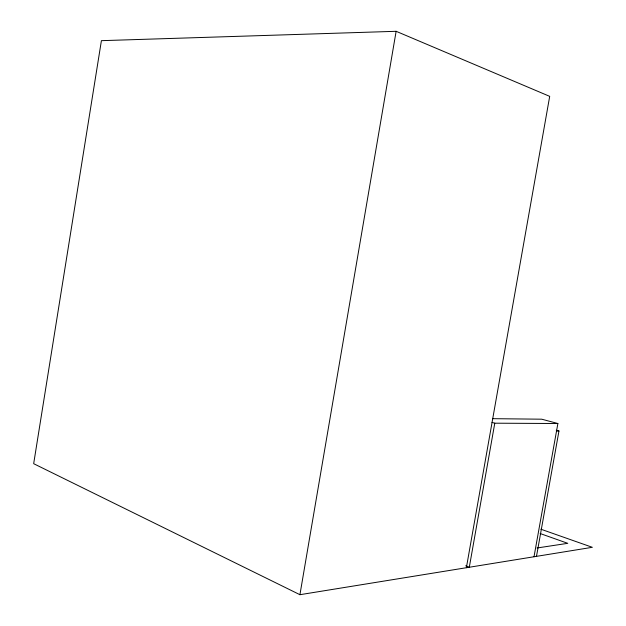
<?xml version="1.0" encoding="UTF-8"?>
<svg xmlns="http://www.w3.org/2000/svg" width="626" height="626" viewBox="0 0 626 626"><rect width="100%" height="100%" fill="white"/><g stroke="black" fill="none" stroke-linecap="round" stroke-linejoin="round"><path stroke-width="0.94" d="M299.924 594.7L396.133 31.3L101.404 40.667L33.671 463.686L299.924 594.7L592.329 547.304L540.856 529.197M466.378 567.719L549.698 96.357L396.133 31.3M534.009 556.757L557.883 423.512L494.783 423.192L469.304 567.242L465.697 565.794M536.49 556.35L558.963 431.001L556.279 430.265M537.038 547.985L567.759 543.329L540.152 533.524M556.537 431.009L558.963 431.001M492.826 418.677L541.725 419.193L557.883 423.512M492.013 422.409L494.783 423.192"/></g></svg>
